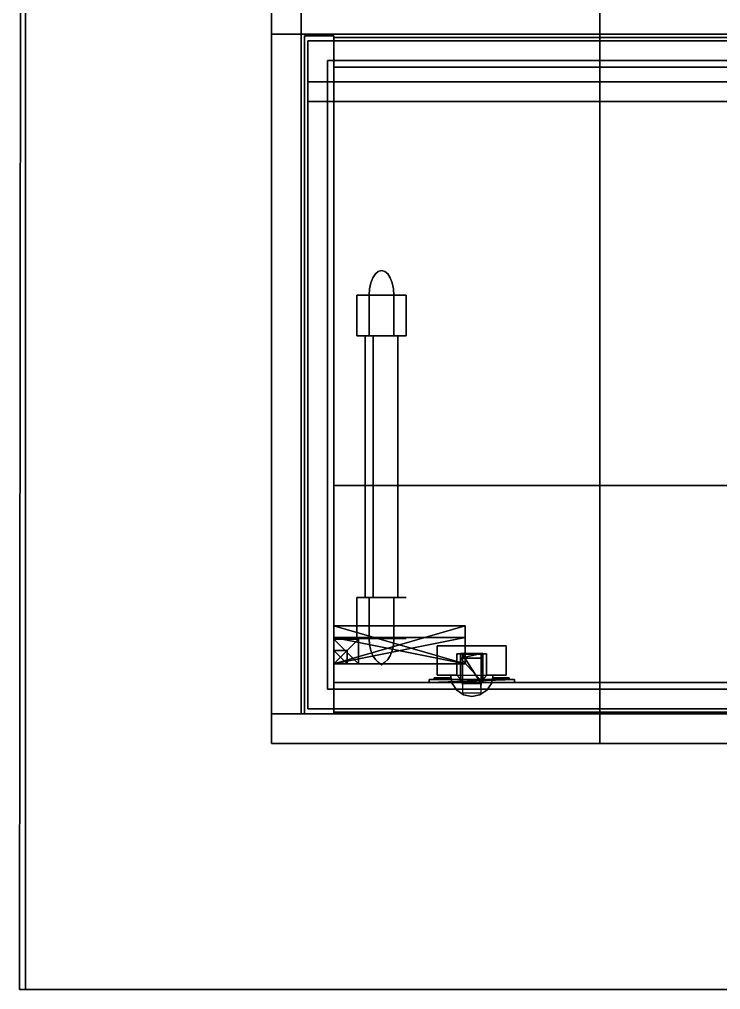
# Model space of a CAD drawing. Extents: x 0 to 7800, y -5130 to 1.
# Drawn here: x 0 to 427, y -4773 to -4182 of the extents above; entities that cross this region are included whole.
import ezdxf

# ---------------------------------------------------------------- set-up
doc = ezdxf.new("R2010")
doc.units = 0
for name, color, linetype in [('LAYER0', 7, 'CONTINUOUS'), ('LAYER780', 7, 'CONTINUOUS'), ('LAYER781', 253, 'CONTINUOUS'), ('LAYER782', 253, 'CONTINUOUS'), ('LAYER813', 253, 'CONTINUOUS'), ('LAYER819', 7, 'CONTINUOUS'), ('LAYER828', 2, 'CONTINUOUS'), ('LAYER829', 7, 'CONTINUOUS'), ('LAYER830', 253, 'CONTINUOUS'), ('LAYER831', 253, 'CONTINUOUS'), ('LAYER832', 253, 'CONTINUOUS'), ('LAYER833', 253, 'CONTINUOUS'), ('LAYER834', 253, 'CONTINUOUS'), ('LAYER835', 253, 'CONTINUOUS'), ('LAYER836', 7, 'CONTINUOUS'), ('LAYER837', 7, 'CONTINUOUS'), ('LAYER838', 7, 'CONTINUOUS'), ('LAYER839', 7, 'CONTINUOUS'), ('LAYER840', 28, 'CONTINUOUS'), ('LAYER841', 253, 'CONTINUOUS'), ('LAYER844', 254, 'CONTINUOUS'), ('LAYER846', 253, 'CONTINUOUS'), ('LAYER876', 253, 'CONTINUOUS'), ('LAYER877', 253, 'CONTINUOUS'), ('LAYER908', 2, 'CONTINUOUS')]:
    doc.layers.add(name, color=color, linetype=linetype)

msp = doc.modelspace()

# ---------------------------------------------------------------- linework, layer by layer
at = {"layer": 'LAYER0'}
for points, invisible_edges in [([(3.6928, -1555.002, -5), (1412.693, -4773.002, -5), (0.0028, -4773.002, -5), (3.6928, -1555.002, -5)], 1), ([(3.6928, -1555.002), (0.0028, -4773.002, -5), (0.0028, -4773.002), (3.6928, -1555.002)], 1), ([(0.0028, -4773.002, -5), (3.6928, -1555.002), (3.6928, -1555.002, -5), (0.0028, -4773.002, -5)], 1), ([(1412.693, -4773.002), (3.6928, -1555.002), (0.0028, -4773.002), (1412.693, -4773.002)], 1), ([(1412.693, -4773.002, -5), (3.6928, -1555.002, -5), (1025.693, -1555.002, -5), (1412.693, -4773.002, -5)], 5), ([(3.6928, -1555.002), (1412.693, -4773.002), (1025.693, -1555.002), (3.6928, -1555.002)], 3), ([(1412.693, -4773.002), (0.0028, -4773.002, -5), (1412.693, -4773.002, -5), (1412.693, -4773.002)], 1), ([(0.0028, -4773.002, -5), (1412.693, -4773.002), (0.0028, -4773.002), (0.0028, -4773.002, -5)], 1)]:
    msp.add_3dface(points, dxfattribs=dict(at, invisible_edges=invisible_edges))
at = {"layer": 'LAYER780'}
for points, invisible_edges in [([(153.6928, -2660.002), (3.6928, -4773.002), (3.6928, -2660.002), (153.6928, -2660.002)], 1), ([(3.6928, -4773.002), (153.6928, -2660.002), (153.6928, -4623.002), (3.6928, -4773.002)], 5), ([(3.6928, -2660.002, 2657), (3.6928, -4773.002), (3.6928, -4773.002, 2657), (3.6928, -2660.002, 2657)], 1), ([(3.6928, -4773.002), (3.6928, -2660.002, 2657), (3.6928, -2660.002), (3.6928, -4773.002)], 1), ([(3.6928, -4773.002, 2657), (153.6928, -4623.002, 2657), (3.6928, -2660.002, 2657), (3.6928, -4773.002, 2657)], 3), ([(153.6928, -2660.002, 2657), (3.6928, -2660.002, 2657), (153.6928, -4623.002, 2657), (153.6928, -2660.002, 2657)], 2), ([(153.6928, -2660.002), (153.6928, -4623.002, 2657), (153.6928, -4623.002), (153.6928, -2660.002)], 1), ([(153.6928, -4623.002, 2657), (153.6928, -2660.002), (153.6928, -2660.002, 2657), (153.6928, -4623.002, 2657)], 1), ([(3.6928, -4773.002), (153.6928, -4623.002), (1412.693, -4773.002), (3.6928, -4773.002)], 3), ([(153.6928, -4623.002, 2657), (3.6928, -4773.002, 2657), (1412.693, -4773.002, 2657), (153.6928, -4623.002, 2657)], 5), ([(1412.693, -4773.002), (153.6928, -4623.002), (1562.693, -4623.002), (1412.693, -4773.002)], 5), ([(1562.693, -4623.002, 2657), (1472.693, -4623.002, 355), (153.6928, -4623.002, 2657), (1562.693, -4623.002, 2657)], 3), ([(1412.693, -4623.002, 355), (153.6928, -4623.002, 2657), (1472.693, -4623.002, 355), (1412.693, -4623.002, 355)], 3), ([(1412.693, -4623.002, 275), (153.6928, -4623.002, 2657), (1412.693, -4623.002, 355), (1412.693, -4623.002, 275)], 3), ([(1412.693, -4623.002, 275), (153.6928, -4623.002), (153.6928, -4623.002, 2657), (1412.693, -4623.002, 275)], 5), ([(153.6928, -4623.002), (1412.693, -4623.002, 275), (1562.693, -4623.002), (153.6928, -4623.002)], 3), ([(153.6928, -4623.002, 2657), (1412.693, -4773.002, 2657), (1562.693, -4623.002, 2657), (153.6928, -4623.002, 2657)], 3), ([(1412.693, -4773.002, 2657), (3.6928, -4773.002), (1412.693, -4773.002), (1412.693, -4773.002, 2657)], 1), ([(3.6928, -4773.002), (1412.693, -4773.002, 2657), (3.6928, -4773.002, 2657), (3.6928, -4773.002)], 1)]:
    msp.add_3dface(points, dxfattribs=dict(at, invisible_edges=invisible_edges))
at = {"layer": 'LAYER781', "invisible_edges": 1}
for points in [[(153.6949, -4605), (1553.695, -4623), (153.6949, -4623), (153.6949, -4605)], [(1553.695, -4623), (153.6949, -4605), (1553.695, -4605), (1553.695, -4623)], [(153.6949, -4623, 450), (153.6949, -4605), (153.6949, -4623), (153.6949, -4623, 450)], [(153.6949, -4605), (153.6949, -4623, 450), (153.6949, -4605, 450), (153.6949, -4605)], [(1553.695, -4605, 450), (153.6949, -4623, 450), (1553.695, -4623, 450), (1553.695, -4605, 450)], [(153.6949, -4623, 450), (1553.695, -4605, 450), (153.6949, -4605, 450), (153.6949, -4623, 450)], [(153.6949, -4605), (1553.695, -4605, 450), (1553.695, -4605), (153.6949, -4605)], [(1553.695, -4605, 450), (153.6949, -4605), (153.6949, -4605, 450), (1553.695, -4605, 450)], [(153.6949, -4623, 450), (1553.695, -4623), (1553.695, -4623, 450), (153.6949, -4623, 450)], [(1553.695, -4623), (153.6949, -4623, 450), (153.6949, -4623), (1553.695, -4623)]]:
    msp.add_3dface(points, dxfattribs=at)
at = {"layer": 'LAYER782', "invisible_edges": 1}
for points in [[(153.6947, -4605, 450), (153.6947, -4191), (153.6947, -4605), (153.6947, -4605, 450)], [(153.6947, -4191), (153.6947, -4605, 450), (153.6947, -4191, 450), (153.6947, -4191)], [(171.6947, -4605), (153.6947, -4191), (171.6947, -4191), (171.6947, -4605)], [(153.6947, -4191), (171.6947, -4605), (153.6947, -4605), (153.6947, -4191)], [(171.6947, -4191, 450), (153.6947, -4191), (153.6947, -4191, 450), (171.6947, -4191, 450)], [(153.6947, -4191), (171.6947, -4191, 450), (171.6947, -4191), (153.6947, -4191)], [(153.6947, -4605, 450), (171.6947, -4191, 450), (153.6947, -4191, 450), (153.6947, -4605, 450)], [(171.6947, -4191, 450), (153.6947, -4605, 450), (171.6947, -4605, 450), (171.6947, -4191, 450)], [(171.6947, -4191, 450), (171.6947, -4605), (171.6947, -4191), (171.6947, -4191, 450)], [(171.6947, -4605), (171.6947, -4191, 450), (171.6947, -4605, 450), (171.6947, -4605)], [(171.6947, -4605), (153.6947, -4605, 450), (153.6947, -4605), (171.6947, -4605)], [(153.6947, -4605, 450), (171.6947, -4605), (171.6947, -4605, 450), (153.6947, -4605, 450)]]:
    msp.add_3dface(points, dxfattribs=at)
at = {"layer": 'LAYER813', "invisible_edges": 1}
for points in [[(153.6949, -4173), (1553.695, -4191), (153.6949, -4191), (153.6949, -4173)], [(1553.695, -4191), (153.6949, -4173), (1553.695, -4173), (1553.695, -4191)], [(153.6949, -4191, 450), (153.6949, -4173), (153.6949, -4191), (153.6949, -4191, 450)], [(153.6949, -4173), (153.6949, -4191, 450), (153.6949, -4173, 450), (153.6949, -4173)], [(1553.695, -4173, 450), (153.6949, -4191, 450), (1553.695, -4191, 450), (1553.695, -4173, 450)], [(153.6949, -4191, 450), (1553.695, -4173, 450), (153.6949, -4173, 450), (153.6949, -4191, 450)], [(153.6949, -4191, 450), (1553.695, -4191), (1553.695, -4191, 450), (153.6949, -4191, 450)], [(1553.695, -4191), (153.6949, -4191, 450), (153.6949, -4191), (1553.695, -4191)]]:
    msp.add_3dface(points, dxfattribs=at)
at = {"layer": 'LAYER819', "invisible_edges": 1}
for points in [[(191.6948, -4192), (173.6948, -4192, 432), (191.6948, -4192, 432), (191.6948, -4192)], [(173.6948, -4192, 432), (191.6948, -4192), (173.6948, -4192), (173.6948, -4192, 432)], [(173.6948, -4192, 432), (191.6948, -4605, 432), (191.6948, -4192, 432), (173.6948, -4192, 432)], [(191.6948, -4605, 432), (173.6948, -4192, 432), (173.6948, -4605, 432), (191.6948, -4605, 432)], [(173.6948, -4605), (191.6948, -4192), (191.6948, -4605), (173.6948, -4605)], [(191.6948, -4192), (173.6948, -4605), (173.6948, -4192), (191.6948, -4192)], [(173.6948, -4192, 432), (173.6948, -4605), (173.6948, -4605, 432), (173.6948, -4192, 432)], [(173.6948, -4605), (173.6948, -4192, 432), (173.6948, -4192), (173.6948, -4605)], [(191.6948, -4192), (191.6948, -4605, 432), (191.6948, -4605), (191.6948, -4192)], [(191.6948, -4605, 432), (191.6948, -4192), (191.6948, -4192, 432), (191.6948, -4605, 432)], [(173.6948, -4605), (191.6948, -4605, 432), (173.6948, -4605, 432), (173.6948, -4605)], [(191.6948, -4605, 432), (173.6948, -4605), (191.6948, -4605), (191.6948, -4605, 432)]]:
    msp.add_3dface(points, dxfattribs=at)
at = {"layer": 'LAYER828'}
for points in [[(191.6948, -4551.5, 30), (191.6948, -4574.5, 25), (191.6948, -4574.5, 30), (191.6948, -4551.5, 30)], [(191.6948, -4551.5, 25), (191.6948, -4574.5, 25), (191.6948, -4551.5, 30), (191.6948, -4551.5, 25)], [(271.6948, -4551.5, 30), (191.6948, -4574.5, 30), (271.6948, -4574.5, 30), (271.6948, -4551.5, 30)], [(191.6948, -4551.5, 30), (191.6948, -4574.5, 30), (271.6948, -4551.5, 30), (191.6948, -4551.5, 30)], [(271.6948, -4551.5, 25), (191.6948, -4551.5, 30), (271.6948, -4551.5, 30), (271.6948, -4551.5, 25)], [(191.6948, -4551.5, 25), (191.6948, -4551.5, 30), (271.6948, -4551.5, 25), (191.6948, -4551.5, 25)], [(271.6948, -4574.5, 25), (191.6948, -4551.5, 25), (271.6948, -4551.5, 25), (271.6948, -4574.5, 25)], [(191.6948, -4574.5, 25), (191.6948, -4551.5, 25), (271.6948, -4574.5, 25), (191.6948, -4574.5, 25)], [(271.6948, -4574.5, 30), (271.6948, -4551.5, 25), (271.6948, -4551.5, 30), (271.6948, -4574.5, 30)], [(271.6948, -4574.5, 25), (271.6948, -4551.5, 25), (271.6948, -4574.5, 30), (271.6948, -4574.5, 25)], [(191.6948, -4574.5, 30), (271.6948, -4574.5, 25), (271.6948, -4574.5, 30), (191.6948, -4574.5, 30)], [(191.6948, -4574.5, 25), (271.6948, -4574.5, 25), (191.6948, -4574.5, 30), (191.6948, -4574.5, 25)]]:
    msp.add_3dface(points, dxfattribs=at)
at = {"layer": 'LAYER829', "invisible_edges": 1}
for points in [[(191.6948, -4574.5, 30), (271.6948, -4551.5, 30), (191.6948, -4551.5, 30), (191.6948, -4574.5, 30)], [(271.6948, -4551.5, 30), (191.6948, -4574.5, 30), (271.6948, -4574.5, 30), (271.6948, -4551.5, 30)], [(191.6948, -4551.5, 25), (271.6948, -4551.5, 30), (271.6948, -4551.5, 25), (191.6948, -4551.5, 25)], [(271.6948, -4551.5, 30), (191.6948, -4551.5, 25), (191.6948, -4551.5, 30), (271.6948, -4551.5, 30)], [(191.6948, -4551.5, 25), (191.6948, -4574.5, 30), (191.6948, -4551.5, 30), (191.6948, -4551.5, 25)], [(191.6948, -4574.5, 30), (191.6948, -4551.5, 25), (191.6948, -4574.5, 25), (191.6948, -4574.5, 30)], [(271.6948, -4574.5, 25), (191.6948, -4551.5, 25), (271.6948, -4551.5, 25), (271.6948, -4574.5, 25)], [(191.6948, -4551.5, 25), (271.6948, -4574.5, 25), (191.6948, -4574.5, 25), (191.6948, -4551.5, 25)], [(271.6948, -4574.5, 25), (271.6948, -4551.5, 30), (271.6948, -4574.5, 30), (271.6948, -4574.5, 25)], [(271.6948, -4551.5, 30), (271.6948, -4574.5, 25), (271.6948, -4551.5, 25), (271.6948, -4551.5, 30)], [(191.6948, -4574.5, 30), (271.6948, -4574.5, 25), (271.6948, -4574.5, 30), (191.6948, -4574.5, 30)], [(271.6948, -4574.5, 25), (191.6948, -4574.5, 30), (191.6948, -4574.5, 25), (271.6948, -4574.5, 25)]]:
    msp.add_3dface(points, dxfattribs=at)
at = {"layer": 'LAYER830'}
for points in [[(191.6948, -4559.5, 30), (191.6948, -4574.5, 15), (191.6948, -4574.5, 30), (191.6948, -4559.5, 30)], [(191.6948, -4559.5, 15), (191.6948, -4574.5, 15), (191.6948, -4559.5, 30), (191.6948, -4559.5, 15)], [(206.6948, -4559.5, 30), (191.6948, -4574.5, 30), (206.6948, -4574.5, 30), (206.6948, -4559.5, 30)], [(191.6948, -4559.5, 30), (191.6948, -4574.5, 30), (206.6948, -4559.5, 30), (191.6948, -4559.5, 30)], [(206.6948, -4559.5, 15), (191.6948, -4559.5, 30), (206.6948, -4559.5, 30), (206.6948, -4559.5, 15)], [(191.6948, -4559.5, 15), (191.6948, -4559.5, 30), (206.6948, -4559.5, 15), (191.6948, -4559.5, 15)], [(206.6948, -4574.5, 15), (191.6948, -4559.5, 15), (206.6948, -4559.5, 15), (206.6948, -4574.5, 15)], [(191.6948, -4574.5, 15), (191.6948, -4559.5, 15), (206.6948, -4574.5, 15), (191.6948, -4574.5, 15)], [(206.6948, -4574.5, 30), (206.6948, -4559.5, 15), (206.6948, -4559.5, 30), (206.6948, -4574.5, 30)], [(206.6948, -4574.5, 15), (206.6948, -4559.5, 15), (206.6948, -4574.5, 30), (206.6948, -4574.5, 15)], [(191.6948, -4574.5, 30), (206.6948, -4574.5, 15), (206.6948, -4574.5, 30), (191.6948, -4574.5, 30)], [(191.6948, -4574.5, 15), (206.6948, -4574.5, 15), (191.6948, -4574.5, 30), (191.6948, -4574.5, 15)]]:
    msp.add_3dface(points, dxfattribs=at)
at = {"layer": 'LAYER831'}
for points in [[(191.6948, -4559.5, 30), (191.6948, -4574.5, 15), (191.6948, -4574.5, 30), (191.6948, -4559.5, 30)], [(191.6948, -4559.5, 15), (191.6948, -4574.5, 15), (191.6948, -4559.5, 30), (191.6948, -4559.5, 15)], [(206.6948, -4559.5, 30), (191.6948, -4574.5, 30), (206.6948, -4574.5, 30), (206.6948, -4559.5, 30)], [(191.6948, -4559.5, 30), (191.6948, -4574.5, 30), (206.6948, -4559.5, 30), (191.6948, -4559.5, 30)], [(206.6948, -4559.5, 15), (191.6948, -4559.5, 30), (206.6948, -4559.5, 30), (206.6948, -4559.5, 15)], [(191.6948, -4559.5, 15), (191.6948, -4559.5, 30), (206.6948, -4559.5, 15), (191.6948, -4559.5, 15)], [(206.6948, -4574.5, 15), (191.6948, -4559.5, 15), (206.6948, -4559.5, 15), (206.6948, -4574.5, 15)], [(191.6948, -4574.5, 15), (191.6948, -4559.5, 15), (206.6948, -4574.5, 15), (191.6948, -4574.5, 15)], [(206.6948, -4574.5, 30), (206.6948, -4559.5, 15), (206.6948, -4559.5, 30), (206.6948, -4574.5, 30)], [(206.6948, -4574.5, 15), (206.6948, -4559.5, 15), (206.6948, -4574.5, 30), (206.6948, -4574.5, 15)], [(191.6948, -4574.5, 30), (206.6948, -4574.5, 15), (206.6948, -4574.5, 30), (191.6948, -4574.5, 30)], [(191.6948, -4574.5, 15), (206.6948, -4574.5, 15), (191.6948, -4574.5, 30), (191.6948, -4574.5, 15)]]:
    msp.add_3dface(points, dxfattribs=at)
at = {"layer": 'LAYER832'}
for points in [[(191.6948, -4559.5, 30), (191.6948, -4574.5, 15), (191.6948, -4574.5, 30), (191.6948, -4559.5, 30)], [(191.6948, -4559.5, 15), (191.6948, -4574.5, 15), (191.6948, -4559.5, 30), (191.6948, -4559.5, 15)], [(206.6948, -4559.5, 30), (191.6948, -4574.5, 30), (206.6948, -4574.5, 30), (206.6948, -4559.5, 30)], [(191.6948, -4559.5, 30), (191.6948, -4574.5, 30), (206.6948, -4559.5, 30), (191.6948, -4559.5, 30)], [(206.6948, -4559.5, 15), (191.6948, -4559.5, 30), (206.6948, -4559.5, 30), (206.6948, -4559.5, 15)], [(191.6948, -4559.5, 15), (191.6948, -4559.5, 30), (206.6948, -4559.5, 15), (191.6948, -4559.5, 15)], [(206.6948, -4574.5, 15), (191.6948, -4559.5, 15), (206.6948, -4559.5, 15), (206.6948, -4574.5, 15)], [(191.6948, -4574.5, 15), (191.6948, -4559.5, 15), (206.6948, -4574.5, 15), (191.6948, -4574.5, 15)], [(206.6948, -4574.5, 30), (206.6948, -4559.5, 15), (206.6948, -4559.5, 30), (206.6948, -4574.5, 30)], [(206.6948, -4574.5, 15), (206.6948, -4559.5, 15), (206.6948, -4574.5, 30), (206.6948, -4574.5, 15)], [(191.6948, -4574.5, 30), (206.6948, -4574.5, 15), (206.6948, -4574.5, 30), (191.6948, -4574.5, 30)], [(191.6948, -4574.5, 15), (206.6948, -4574.5, 15), (191.6948, -4574.5, 30), (191.6948, -4574.5, 15)]]:
    msp.add_3dface(points, dxfattribs=at)
at = {"layer": 'LAYER833'}
for points in [[(191.6948, -4559.5, 30), (191.6948, -4574.5, 15), (191.6948, -4574.5, 30), (191.6948, -4559.5, 30)], [(191.6948, -4559.5, 15), (191.6948, -4574.5, 15), (191.6948, -4559.5, 30), (191.6948, -4559.5, 15)], [(206.6948, -4559.5, 30), (191.6948, -4574.5, 30), (206.6948, -4574.5, 30), (206.6948, -4559.5, 30)], [(191.6948, -4559.5, 30), (191.6948, -4574.5, 30), (206.6948, -4559.5, 30), (191.6948, -4559.5, 30)], [(206.6948, -4559.5, 15), (191.6948, -4559.5, 30), (206.6948, -4559.5, 30), (206.6948, -4559.5, 15)], [(191.6948, -4559.5, 15), (191.6948, -4559.5, 30), (206.6948, -4559.5, 15), (191.6948, -4559.5, 15)], [(206.6948, -4574.5, 15), (191.6948, -4559.5, 15), (206.6948, -4559.5, 15), (206.6948, -4574.5, 15)], [(191.6948, -4574.5, 15), (191.6948, -4559.5, 15), (206.6948, -4574.5, 15), (191.6948, -4574.5, 15)], [(206.6948, -4574.5, 30), (206.6948, -4559.5, 15), (206.6948, -4559.5, 30), (206.6948, -4574.5, 30)], [(206.6948, -4574.5, 15), (206.6948, -4559.5, 15), (206.6948, -4574.5, 30), (206.6948, -4574.5, 15)], [(191.6948, -4574.5, 30), (206.6948, -4574.5, 15), (206.6948, -4574.5, 30), (191.6948, -4574.5, 30)], [(191.6948, -4574.5, 15), (206.6948, -4574.5, 15), (191.6948, -4574.5, 30), (191.6948, -4574.5, 15)]]:
    msp.add_3dface(points, dxfattribs=at)
at = {"layer": 'LAYER834'}
for points in [[(191.6948, -4566.5, 30), (191.6948, -4574.5, -10), (191.6948, -4574.5, 30), (191.6948, -4566.5, 30)], [(191.6948, -4566.5, -10), (191.6948, -4574.5, -10), (191.6948, -4566.5, 30), (191.6948, -4566.5, -10)], [(199.6948, -4566.5, 30), (191.6948, -4574.5, 30), (199.6948, -4574.5, 30), (199.6948, -4566.5, 30)], [(191.6948, -4566.5, 30), (191.6948, -4574.5, 30), (199.6948, -4566.5, 30), (191.6948, -4566.5, 30)], [(199.6948, -4566.5, -10), (191.6948, -4566.5, 30), (199.6948, -4566.5, 30), (199.6948, -4566.5, -10)], [(191.6948, -4566.5, -10), (191.6948, -4566.5, 30), (199.6948, -4566.5, -10), (191.6948, -4566.5, -10)], [(199.6948, -4574.5, -10), (191.6948, -4566.5, -10), (199.6948, -4566.5, -10), (199.6948, -4574.5, -10)], [(191.6948, -4574.5, -10), (191.6948, -4566.5, -10), (199.6948, -4574.5, -10), (191.6948, -4574.5, -10)], [(199.6948, -4574.5, 30), (199.6948, -4566.5, -10), (199.6948, -4566.5, 30), (199.6948, -4574.5, 30)], [(199.6948, -4574.5, -10), (199.6948, -4566.5, -10), (199.6948, -4574.5, 30), (199.6948, -4574.5, -10)], [(191.6948, -4574.5, 30), (199.6948, -4574.5, -10), (199.6948, -4574.5, 30), (191.6948, -4574.5, 30)], [(191.6948, -4574.5, -10), (199.6948, -4574.5, -10), (191.6948, -4574.5, 30), (191.6948, -4574.5, -10)]]:
    msp.add_3dface(points, dxfattribs=at)
at = {"layer": 'LAYER835'}
for points in [[(191.6948, -4558.5, 30), (191.6948, -4574.5, 25), (191.6948, -4574.5, 30), (191.6948, -4558.5, 30)], [(191.6948, -4558.5, 25), (191.6948, -4574.5, 25), (191.6948, -4558.5, 30), (191.6948, -4558.5, 25)], [(271.6948, -4558.5, 30), (191.6948, -4574.5, 30), (271.6948, -4574.5, 30), (271.6948, -4558.5, 30)], [(191.6948, -4558.5, 30), (191.6948, -4574.5, 30), (271.6948, -4558.5, 30), (191.6948, -4558.5, 30)], [(271.6948, -4558.5, 25), (191.6948, -4558.5, 30), (271.6948, -4558.5, 30), (271.6948, -4558.5, 25)], [(191.6948, -4558.5, 25), (191.6948, -4558.5, 30), (271.6948, -4558.5, 25), (191.6948, -4558.5, 25)], [(271.6948, -4574.5, 25), (191.6948, -4558.5, 25), (271.6948, -4558.5, 25), (271.6948, -4574.5, 25)], [(191.6948, -4574.5, 25), (191.6948, -4558.5, 25), (271.6948, -4574.5, 25), (191.6948, -4574.5, 25)], [(271.6948, -4574.5, 30), (271.6948, -4558.5, 25), (271.6948, -4558.5, 30), (271.6948, -4574.5, 30)], [(271.6948, -4574.5, 25), (271.6948, -4558.5, 25), (271.6948, -4574.5, 30), (271.6948, -4574.5, 25)], [(191.6948, -4574.5, 30), (271.6948, -4574.5, 25), (271.6948, -4574.5, 30), (191.6948, -4574.5, 30)], [(191.6948, -4574.5, 25), (271.6948, -4574.5, 25), (191.6948, -4574.5, 30), (191.6948, -4574.5, 25)]]:
    msp.add_3dface(points, dxfattribs=at)
at = {"layer": 'LAYER836', "invisible_edges": 1}
for points in [[(191.6948, -4193), (836.6948, -4193, 432), (836.6948, -4193), (191.6948, -4193)], [(836.6948, -4193, 432), (191.6948, -4193), (191.6948, -4193, 432), (836.6948, -4193, 432)], [(191.6948, -4211, 432), (836.6948, -4193, 432), (191.6948, -4193, 432), (191.6948, -4211, 432)], [(836.6948, -4193, 432), (191.6948, -4211, 432), (836.6948, -4211, 432), (836.6948, -4193, 432)], [(191.6948, -4193), (191.6948, -4211, 432), (191.6948, -4193, 432), (191.6948, -4193)], [(191.6948, -4211, 432), (191.6948, -4193), (191.6948, -4211), (191.6948, -4211, 432)], [(836.6948, -4211), (191.6948, -4193), (836.6948, -4193), (836.6948, -4211)], [(191.6948, -4193), (836.6948, -4211), (191.6948, -4211), (191.6948, -4193)], [(191.6948, -4211, 432), (836.6948, -4211), (836.6948, -4211, 432), (191.6948, -4211, 432)], [(836.6948, -4211), (191.6948, -4211, 432), (191.6948, -4211), (836.6948, -4211)]]:
    msp.add_3dface(points, dxfattribs=at)
at = {"layer": 'LAYER837', "invisible_edges": 1}
for points in [[(836.6948, -4586, 432), (191.6948, -4604, 432), (836.6948, -4604, 432), (836.6948, -4586, 432)], [(191.6948, -4604, 432), (836.6948, -4586, 432), (191.6948, -4586, 432), (191.6948, -4604, 432)], [(191.6948, -4586), (191.6948, -4604, 432), (191.6948, -4586, 432), (191.6948, -4586)], [(191.6948, -4604, 432), (191.6948, -4586), (191.6948, -4604), (191.6948, -4604, 432)], [(191.6948, -4586), (836.6948, -4604), (191.6948, -4604), (191.6948, -4586)], [(836.6948, -4604), (191.6948, -4586), (836.6948, -4586), (836.6948, -4604)], [(836.6948, -4586, 432), (191.6948, -4586), (191.6948, -4586, 432), (836.6948, -4586, 432)], [(191.6948, -4586), (836.6948, -4586, 432), (836.6948, -4586), (191.6948, -4586)], [(836.6948, -4604), (191.6948, -4604, 432), (191.6948, -4604), (836.6948, -4604)], [(191.6948, -4604, 432), (836.6948, -4604), (836.6948, -4604, 432), (191.6948, -4604, 432)]]:
    msp.add_3dface(points, dxfattribs=at)
at = {"layer": 'LAYER838', "invisible_edges": 1}
for points in [[(840.6948, -4590, 24.3), (187.6948, -4207, 24.3), (187.6948, -4590, 24.3), (840.6948, -4590, 24.3)], [(187.6948, -4207, 24.3), (840.6948, -4590, 24.3), (840.6948, -4207, 24.3), (187.6948, -4207, 24.3)], [(187.6948, -4590, 18.3), (187.6948, -4207, 24.3), (187.6948, -4207, 18.3), (187.6948, -4590, 18.3)], [(187.6948, -4207, 24.3), (187.6948, -4590, 18.3), (187.6948, -4590, 24.3), (187.6948, -4207, 24.3)], [(840.6948, -4207, 18.3), (187.6948, -4207, 24.3), (840.6948, -4207, 24.3), (840.6948, -4207, 18.3)], [(187.6948, -4207, 24.3), (840.6948, -4207, 18.3), (187.6948, -4207, 18.3), (187.6948, -4207, 24.3)], [(840.6948, -4207, 18.3), (187.6948, -4590, 18.3), (187.6948, -4207, 18.3), (840.6948, -4207, 18.3)], [(187.6948, -4590, 18.3), (840.6948, -4207, 18.3), (840.6948, -4590, 18.3), (187.6948, -4590, 18.3)], [(187.6948, -4590, 18.3), (840.6948, -4590, 24.3), (187.6948, -4590, 24.3), (187.6948, -4590, 18.3)], [(840.6948, -4590, 24.3), (187.6948, -4590, 18.3), (840.6948, -4590, 18.3), (840.6948, -4590, 24.3)]]:
    msp.add_3dface(points, dxfattribs=at)
at = {"layer": 'LAYER839', "invisible_edges": 1}
for points in [[(191.6948, -4586), (836.6948, -4466), (836.6948, -4586), (191.6948, -4586)], [(836.6948, -4466), (191.6948, -4586), (191.6948, -4466), (836.6948, -4466)], [(191.6948, -4466, 18), (836.6948, -4466), (191.6948, -4466), (191.6948, -4466, 18)], [(836.6948, -4466), (191.6948, -4466, 18), (836.6948, -4466, 18), (836.6948, -4466)], [(191.6948, -4586), (191.6948, -4466, 18), (191.6948, -4466), (191.6948, -4586)], [(191.6948, -4466, 18), (191.6948, -4586), (191.6948, -4586, 18), (191.6948, -4466, 18)], [(191.6948, -4466, 18), (836.6948, -4586, 18), (836.6948, -4466, 18), (191.6948, -4466, 18)], [(836.6948, -4586, 18), (191.6948, -4466, 18), (191.6948, -4586, 18), (836.6948, -4586, 18)], [(836.6948, -4586, 18), (191.6948, -4586), (836.6948, -4586), (836.6948, -4586, 18)], [(191.6948, -4586), (836.6948, -4586, 18), (191.6948, -4586, 18), (191.6948, -4586)]]:
    msp.add_3dface(points, dxfattribs=at)
at = {"layer": 'LAYER840'}
for points in [[(254.6948, -4563.5, 431), (254.6948, -4581.5, 431), (254.6948, -4581.5, 431), (254.6948, -4563.5, 431)], [(254.6948, -4581.5, 431), (254.6948, -4581.5, 432), (254.6948, -4563.5, 432), (254.6948, -4563.5, 431)], [(254.6948, -4563.5, 432), (296.6948, -4563.5, 432), (296.6948, -4563.5, 431), (254.6948, -4563.5, 431)], [(254.6948, -4563.5, 432), (254.6948, -4581.5, 432), (296.6948, -4581.5, 432), (296.6948, -4563.5, 432)], [(296.6948, -4563.5, 431), (296.6948, -4563.5, 432), (296.6948, -4563.5, 431)], [(296.6948, -4563.5, 431), (296.6948, -4581.5, 431), (296.6948, -4581.5, 431), (296.6948, -4563.5, 431)], [(296.6948, -4581.5, 431), (296.6948, -4581.5, 432), (296.6948, -4563.5, 432), (296.6948, -4563.5, 431)], [(266.6948, -4568.5, 432), (284.6948, -4568.5, 432), (266.6948, -4568.5, 432)], [(266.6948, -4568.5, 431), (266.6948, -4568.5, 432), (284.6948, -4568.5, 432), (284.6948, -4568.5, 431)], [(266.6948, -4568.5, 431), (266.6948, -4568.5, 432), (266.6948, -4581.5, 432), (266.6948, -4581.5, 431)], [(284.6948, -4568.5, 431), (284.6948, -4568.5, 432), (284.6948, -4581.5, 432), (284.6948, -4581.5, 431)], [(266.6948, -4581.5, 432), (254.6948, -4581.5, 432), (266.6948, -4581.5, 432)], [(266.6948, -4581.5, 431), (266.6948, -4581.5, 432), (254.6948, -4581.5, 432), (254.6948, -4581.5, 431)], [(284.6948, -4581.5, 432), (296.6948, -4581.5, 432), (284.6948, -4581.5, 432)], [(284.6948, -4581.5, 431), (284.6948, -4581.5, 432), (296.6948, -4581.5, 432), (296.6948, -4581.5, 431)]]:
    msp.add_3dface(points, dxfattribs=at)
for points, invisible_edges in [([(296.6948, -4563.5, 431), (254.6948, -4563.5, 431), (266.6948, -4568.5, 431), (284.6948, -4568.5, 431)], 10), ([(254.6948, -4563.5, 431), (266.6948, -4568.5, 431), (266.6948, -4581.5, 431), (254.6948, -4581.5, 431)], 1), ([(296.6948, -4563.5, 431), (284.6948, -4568.5, 431), (284.6948, -4581.5, 431), (296.6948, -4581.5, 431)], 1), ([(284.6948, -4581.5, 431.5), (266.6948, -4581.5, 431.5), (266.6948, -4568.5, 431.5), (284.6948, -4568.5, 431.5)], 1), ([(262.6948, -4581.5, 431.75), (263.6844, -4586.475, 431.75), (270.1948, -4585.5, 431.75), (266.6948, -4581.5, 431.75)], 2), ([(263.6844, -4586.475, 431.75), (266.5024, -4590.692, 431.75), (270.1948, -4589, 431.75), (270.1948, -4585.5, 431.75)], 10), ([(281.0115, -4585.709, 431.5), (270.1948, -4585.5, 431.5), (266.6948, -4581.5, 431.5), (284.6948, -4581.5, 431.5)], 5), ([(281.1948, -4592.5, 431.5), (270.1948, -4592.5, 431.5), (270.1948, -4585.5, 431.5), (281.0115, -4585.709, 431.5)], 4), ([(287.7052, -4586.475, 431.75), (288.6948, -4581.5, 431.75), (284.6948, -4581.5, 431.75), (281.1948, -4585.5, 431.75)], 8), ([(284.8872, -4590.692, 431.75), (287.7052, -4586.475, 431.75), (281.1948, -4585.5, 431.75), (281.1948, -4589, 431.75)], 10), ([(266.5024, -4590.692, 431.75), (270.7199, -4593.51, 431.75), (270.1948, -4592.5, 431.75), (270.1948, -4589, 431.75)], 10), ([(280.6697, -4593.51, 431.75), (284.8872, -4590.692, 431.75), (281.1948, -4589, 431.75), (281.1948, -4592.5, 431.75)], 10), ([(270.7199, -4593.51, 431.75), (275.6948, -4594.5, 431.75), (275.6948, -4592.5, 431.75), (270.1948, -4592.5, 431.75)], 10), ([(275.6948, -4594.5, 431.75), (280.6697, -4593.51, 431.75), (281.1948, -4592.5, 431.75), (275.6948, -4592.5, 431.75)], 10)]:
    msp.add_3dface(points, dxfattribs=dict(at, invisible_edges=invisible_edges))
at = {"layer": 'LAYER841'}
for points in [[(268.9122, -4575.058, 438.8654), (268.9122, -4568.094, 438.8654), (268.9122, -4578.042, 419.5), (268.9122, -4575.058, 438.8654)], [(268.9122, -4578.042, 419.5), (268.9122, -4568.094, 438.8654), (268.9122, -4571.079, 419.5), (268.9122, -4578.042, 419.5)], [(268.9122, -4568.094, 438.8654), (282.4774, -4568.094, 438.8654), (268.9122, -4571.079, 419.5), (268.9122, -4568.094, 438.8654)], [(268.9122, -4571.079, 419.5), (282.4774, -4568.094, 438.8654), (282.4774, -4571.079, 419.5), (268.9122, -4571.079, 419.5)], [(282.4774, -4575.058, 438.8654), (282.4774, -4571.079, 419.5), (282.4774, -4568.094, 438.8654), (282.4774, -4575.058, 438.8654)], [(268.9122, -4586, 419.5), (268.9122, -4571.079, 419.5), (268.9122, -4586, 367.5), (268.9122, -4586, 419.5)], [(268.9122, -4586, 367.5), (268.9122, -4571.079, 419.5), (268.9122, -4571.079, 367.5), (268.9122, -4586, 367.5)], [(268.9122, -4586, 367.5), (268.9122, -4571.079, 367.5), (282.4774, -4586, 367.5), (268.9122, -4586, 367.5)], [(282.4774, -4586, 367.5), (268.9122, -4571.079, 367.5), (282.4774, -4571.079, 367.5), (282.4774, -4586, 367.5)], [(268.9122, -4571.079, 419.5), (282.4774, -4571.079, 419.5), (268.9122, -4571.079, 367.5), (268.9122, -4571.079, 419.5)], [(268.9122, -4571.079, 367.5), (282.4774, -4571.079, 419.5), (282.4774, -4571.079, 367.5), (268.9122, -4571.079, 367.5)], [(270.0425, -4570.308, 436.0754), (270.0425, -4586.591, 444.5), (270.0425, -4568.818, 438.4556), (270.0425, -4570.308, 436.0754)], [(270.0425, -4586.591, 444.5), (281.3468, -4586.591, 444.5), (270.0425, -4568.818, 438.4556), (270.0425, -4586.591, 444.5)], [(270.0425, -4568.818, 438.4556), (281.3468, -4586.591, 444.5), (281.3468, -4568.818, 438.4556), (270.0425, -4568.818, 438.4556)], [(270.0425, -4587.082, 443.9226), (270.0425, -4586.591, 444.5), (270.0425, -4570.308, 436.0754), (270.0425, -4587.082, 443.9226)], [(281.3468, -4570.308, 436.0754), (281.3468, -4568.818, 438.4556), (281.3468, -4587.082, 443.9226), (281.3468, -4570.308, 436.0754)], [(281.3468, -4587.082, 443.9226), (281.3468, -4568.818, 438.4556), (281.3468, -4586.591, 444.5), (281.3468, -4587.082, 443.9226)], [(282.4774, -4586, 367.5), (282.4774, -4571.079, 367.5), (282.4774, -4586, 419.5), (282.4774, -4586, 367.5)], [(282.4774, -4586, 419.5), (282.4774, -4571.079, 367.5), (282.4774, -4571.079, 419.5), (282.4774, -4586, 419.5)], [(282.4774, -4578.042, 419.5), (282.4774, -4571.079, 419.5), (282.4774, -4575.058, 438.8654), (282.4774, -4578.042, 419.5)], [(301.6948, -4584.01, 387.5), (301.6948, -4586, 387.5), (249.6948, -4586, 387.5), (301.6948, -4584.01, 387.5)], [(301.6948, -4584.01, 387.5), (249.6948, -4586, 387.5), (249.6948, -4584.01, 387.5), (301.6948, -4584.01, 387.5)], [(249.6948, -4584.01, 387.5), (249.6948, -4586, 387.5), (249.6948, -4586, 402.5), (249.6948, -4584.01, 387.5)], [(249.6948, -4584.01, 387.5), (249.6948, -4586, 402.5), (249.6948, -4584.01, 402.5), (249.6948, -4584.01, 387.5)], [(249.6948, -4586, 402.5), (301.6948, -4586, 402.5), (301.6948, -4584.01, 402.5), (249.6948, -4586, 402.5)], [(249.6948, -4586, 402.5), (301.6948, -4584.01, 402.5), (249.6948, -4584.01, 402.5), (249.6948, -4586, 402.5)], [(249.6948, -4584.01, 402.5), (301.6948, -4584.01, 402.5), (301.6948, -4584.01, 387.5), (249.6948, -4584.01, 402.5)], [(249.6948, -4584.01, 402.5), (301.6948, -4584.01, 387.5), (249.6948, -4584.01, 387.5), (249.6948, -4584.01, 402.5)], [(257.6078, -4583.016, 399.2426), (252.8118, -4583.016, 395), (257.6078, -4584.01, 399.2426), (257.6078, -4583.016, 399.2426)], [(257.6078, -4584.01, 399.2426), (252.8118, -4583.016, 395), (252.8118, -4584.01, 395), (257.6078, -4584.01, 399.2426)], [(252.8118, -4583.016, 395), (257.6078, -4583.016, 390.7574), (252.8118, -4584.01, 395), (252.8118, -4583.016, 395)], [(252.8118, -4584.01, 395), (257.6078, -4583.016, 390.7574), (257.6078, -4584.01, 390.7574), (252.8118, -4584.01, 395)], [(257.6078, -4583.016, 399.2426), (257.6078, -4583.016, 390.7574), (252.8118, -4583.016, 395), (257.6078, -4583.016, 399.2426)], [(262.4039, -4584.01, 395), (257.6078, -4584.01, 390.7574), (252.8118, -4584.01, 395), (262.4039, -4584.01, 395)], [(262.4039, -4584.01, 395), (252.8118, -4584.01, 395), (257.6078, -4584.01, 399.2426), (262.4039, -4584.01, 395)], [(257.6078, -4583.016, 390.7574), (262.4039, -4583.016, 395), (257.6078, -4584.01, 390.7574), (257.6078, -4583.016, 390.7574)], [(257.6078, -4584.01, 390.7574), (262.4039, -4583.016, 395), (262.4039, -4584.01, 395), (257.6078, -4584.01, 390.7574)], [(262.4039, -4584.01, 395), (262.4039, -4583.016, 395), (257.6078, -4584.01, 399.2426), (262.4039, -4584.01, 395)], [(257.6078, -4584.01, 399.2426), (262.4039, -4583.016, 395), (257.6078, -4583.016, 399.2426), (257.6078, -4584.01, 399.2426)], [(262.4039, -4583.016, 395), (257.6078, -4583.016, 390.7574), (257.6078, -4583.016, 399.2426), (262.4039, -4583.016, 395)], [(293.7817, -4583.016, 399.2426), (288.9857, -4583.016, 395), (293.7817, -4584.01, 399.2426), (293.7817, -4583.016, 399.2426)], [(293.7817, -4584.01, 399.2426), (288.9857, -4583.016, 395), (288.9857, -4584.01, 395), (293.7817, -4584.01, 399.2426)], [(288.9857, -4583.016, 395), (293.7817, -4583.016, 390.7574), (288.9857, -4584.01, 395), (288.9857, -4583.016, 395)], [(288.9857, -4584.01, 395), (293.7817, -4583.016, 390.7574), (293.7817, -4584.01, 390.7574), (288.9857, -4584.01, 395)], [(293.7817, -4583.016, 399.2426), (293.7817, -4583.016, 390.7574), (288.9857, -4583.016, 395), (293.7817, -4583.016, 399.2426)], [(298.5778, -4584.01, 395), (293.7817, -4584.01, 390.7574), (288.9857, -4584.01, 395), (298.5778, -4584.01, 395)], [(298.5778, -4584.01, 395), (288.9857, -4584.01, 395), (293.7817, -4584.01, 399.2426), (298.5778, -4584.01, 395)], [(293.7817, -4583.016, 390.7574), (298.5778, -4583.016, 395), (293.7817, -4584.01, 390.7574), (293.7817, -4583.016, 390.7574)], [(293.7817, -4584.01, 390.7574), (298.5778, -4583.016, 395), (298.5778, -4584.01, 395), (293.7817, -4584.01, 390.7574)], [(298.5778, -4584.01, 395), (298.5778, -4583.016, 395), (293.7817, -4584.01, 399.2426), (298.5778, -4584.01, 395)], [(293.7817, -4584.01, 399.2426), (298.5778, -4583.016, 395), (293.7817, -4583.016, 399.2426), (293.7817, -4584.01, 399.2426)], [(298.5778, -4583.016, 395), (293.7817, -4583.016, 390.7574), (293.7817, -4583.016, 399.2426), (298.5778, -4583.016, 395)], [(301.6948, -4584.01, 402.5), (301.6948, -4586, 402.5), (301.6948, -4586, 387.5), (301.6948, -4584.01, 402.5)], [(301.6948, -4584.01, 402.5), (301.6948, -4586, 387.5), (301.6948, -4584.01, 387.5), (301.6948, -4584.01, 402.5)]]:
    msp.add_3dface(points, dxfattribs=at)
at = {"layer": 'LAYER844'}
for points, invisible_edges in [([(216.9448, -4336.997, 422.4952), (215.3915, -4339.371, 425.1856), (210.0882, -4339.371, 416), (213.1948, -4336.997, 416)], 14), ([(213.1948, -4336.997, 416), (210.0882, -4339.371, 416), (215.3915, -4339.371, 406.8144), (216.9448, -4336.997, 409.5048)], 15), ([(218.7537, -4335.505, 419.3622), (216.9448, -4336.997, 422.4952), (213.1948, -4336.997, 416), (216.8125, -4335.505, 416)], 14), ([(216.8125, -4335.505, 416), (213.1948, -4336.997, 416), (216.9448, -4336.997, 409.5048), (218.7537, -4335.505, 412.6378)], 15), ([(224.4448, -4336.997, 422.4952), (225.9981, -4339.371, 425.1856), (215.3915, -4339.371, 425.1856), (216.9448, -4336.997, 422.4952)], 11), ([(216.9448, -4336.997, 409.5048), (215.3915, -4339.371, 406.8144), (225.9981, -4339.371, 406.8144), (224.4448, -4336.997, 409.5048)], 11), ([(220.6948, -4334.996, 416), (218.7537, -4335.505, 419.3622), (216.8125, -4335.505, 416), (220.6948, -4334.996, 416)], 6), ([(220.6948, -4334.996, 416), (216.8125, -4335.505, 416), (218.7537, -4335.505, 412.6378), (220.6948, -4334.996, 416)], 7), ([(222.6359, -4335.505, 419.3622), (224.4448, -4336.997, 422.4952), (216.9448, -4336.997, 422.4952), (218.7537, -4335.505, 419.3622)], 11), ([(218.7537, -4335.505, 412.6378), (216.9448, -4336.997, 409.5048), (224.4448, -4336.997, 409.5048), (222.6359, -4335.505, 412.6378)], 11), ([(220.6948, -4334.996, 416), (222.6359, -4335.505, 419.3622), (218.7537, -4335.505, 419.3622), (220.6948, -4334.996, 416)], 3), ([(220.6948, -4334.996, 416), (218.7537, -4335.505, 412.6378), (222.6359, -4335.505, 412.6378), (220.6948, -4334.996, 416)], 3), ([(220.6948, -4334.996, 416), (224.5771, -4335.505, 416), (222.6359, -4335.505, 419.3622), (220.6948, -4334.996, 416)], 7), ([(220.6948, -4334.996, 416), (222.6359, -4335.505, 412.6378), (224.5771, -4335.505, 416), (220.6948, -4334.996, 416)], 6), ([(224.5771, -4335.505, 416), (228.1948, -4336.997, 416), (224.4448, -4336.997, 422.4952), (222.6359, -4335.505, 419.3622)], 15), ([(222.6359, -4335.505, 412.6378), (224.4448, -4336.997, 409.5048), (228.1948, -4336.997, 416), (224.5771, -4335.505, 416)], 14), ([(228.1948, -4336.997, 416), (231.3014, -4339.371, 416), (225.9981, -4339.371, 425.1856), (224.4448, -4336.997, 422.4952)], 15), ([(224.4448, -4336.997, 409.5048), (225.9981, -4339.371, 406.8144), (231.3014, -4339.371, 416), (228.1948, -4336.997, 416)], 14), ([(214.1996, -4342.465, 427.25), (213.4503, -4346.067, 428.5477), (206.2059, -4346.067, 416), (207.7044, -4342.465, 416)], 14), ([(207.7044, -4342.465, 416), (206.2059, -4346.067, 416), (213.4503, -4346.067, 403.4523), (214.1996, -4342.465, 404.75)], 15), ([(215.3915, -4339.371, 425.1856), (214.1996, -4342.465, 427.25), (207.7044, -4342.465, 416), (210.0882, -4339.371, 416)], 14), ([(210.0882, -4339.371, 416), (207.7044, -4342.465, 416), (214.1996, -4342.465, 404.75), (215.3915, -4339.371, 406.8144)], 15), ([(227.19, -4342.465, 427.25), (227.9392, -4346.067, 428.5477), (213.4503, -4346.067, 428.5477), (214.1996, -4342.465, 427.25)], 11), ([(214.1996, -4342.465, 404.75), (213.4503, -4346.067, 403.4523), (227.9392, -4346.067, 403.4523), (227.19, -4342.465, 404.75)], 11), ([(225.9981, -4339.371, 425.1856), (227.19, -4342.465, 427.25), (214.1996, -4342.465, 427.25), (215.3915, -4339.371, 425.1856)], 11), ([(215.3915, -4339.371, 406.8144), (214.1996, -4342.465, 404.75), (227.19, -4342.465, 404.75), (225.9981, -4339.371, 406.8144)], 11), ([(231.3014, -4339.371, 416), (233.6852, -4342.465, 416), (227.19, -4342.465, 427.25), (225.9981, -4339.371, 425.1856)], 15), ([(225.9981, -4339.371, 406.8144), (227.19, -4342.465, 404.75), (233.6852, -4342.465, 416), (231.3014, -4339.371, 416)], 14), ([(233.6852, -4342.465, 416), (235.1837, -4346.067, 416), (227.9392, -4346.067, 428.5477), (227.19, -4342.465, 427.25)], 15), ([(227.19, -4342.465, 404.75), (227.9392, -4346.067, 403.4523), (235.1837, -4346.067, 416), (233.6852, -4342.465, 416)], 14), ([(213.4503, -4346.067, 428.5477), (213.1948, -4349.934, 428.9904), (205.6948, -4349.934, 416), (206.2059, -4346.067, 416)], 12), ([(206.2059, -4346.067, 416), (205.6948, -4349.934, 416), (213.1948, -4349.934, 403.0096), (213.4503, -4346.067, 403.4523)], 13), ([(227.9392, -4346.067, 428.5477), (228.1948, -4349.934, 428.9904), (213.1948, -4349.934, 428.9904), (213.4503, -4346.067, 428.5477)], 9), ([(213.4503, -4346.067, 403.4523), (213.1948, -4349.934, 403.0096), (228.1948, -4349.934, 403.0096), (227.9392, -4346.067, 403.4523)], 9), ([(235.1837, -4346.067, 416), (235.6948, -4349.934, 416), (228.1948, -4349.934, 428.9904), (227.9392, -4346.067, 428.5477)], 13), ([(227.9392, -4346.067, 403.4523), (228.1948, -4349.934, 403.0096), (235.6948, -4349.934, 416), (235.1837, -4346.067, 416)], 12), ([(205.6948, -4374.83, 416), (235.6948, -4374.83, 416), (228.1948, -4374.83, 428.9904), (213.1948, -4374.83, 428.9904)], 1), ([(225.6948, -4374.83, 407.3398), (230.6948, -4374.83, 416), (210.6948, -4374.83, 416), (215.6948, -4374.83, 407.3398)], 2), ([(230.6948, -4374.83, 416), (210.6948, -4374.83, 416), (215.6948, -4374.83, 424.6602), (225.6948, -4374.83, 424.6602)], 1), ([(215.6948, -4534.166, 424.6602), (210.6948, -4534.166, 416), (210.6948, -4374.83, 416), (215.6948, -4374.83, 424.6602)], 8), ([(215.6948, -4534.166, 407.3398), (225.6948, -4534.166, 407.3398), (225.6948, -4374.83, 407.3398), (215.6948, -4374.83, 407.3398)], 2), ([(225.6948, -4534.166, 424.6602), (215.6948, -4534.166, 424.6602), (215.6948, -4374.83, 424.6602), (225.6948, -4374.83, 424.6602)], 10), ([(225.6948, -4534.166, 407.3398), (230.6948, -4534.166, 416), (230.6948, -4374.83, 416), (225.6948, -4374.83, 407.3398)], 8), ([(230.6948, -4534.166, 416), (225.6948, -4534.166, 424.6602), (225.6948, -4374.83, 424.6602), (230.6948, -4374.83, 416)], 2), ([(228.1948, -4534.166, 403.0096), (235.6948, -4534.166, 416), (205.6948, -4534.166, 416), (213.1948, -4534.166, 403.0096)], 2), ([(235.6948, -4534.166, 416), (205.6948, -4534.166, 416), (213.1948, -4534.166, 428.9904), (228.1948, -4534.166, 428.9904)], 1), ([(235.6948, -4534.166, 416), (205.6948, -4534.166, 416), (213.1948, -4534.166, 428.9904), (228.1948, -4534.166, 428.9904)], 1), ([(235.6948, -4534.166, 416), (228.1948, -4534.166, 428.9904), (228.1948, -4559.062, 428.9904), (235.6948, -4559.062, 416)], 8), ([(228.1948, -4534.166, 403.0096), (235.6948, -4534.166, 416), (235.6948, -4559.062, 416), (228.1948, -4559.062, 403.0096)], 2), ([(213.4503, -4562.928, 403.4523), (213.1948, -4559.062, 403.0096), (205.6948, -4559.062, 416), (206.2059, -4562.928, 416)], 13), ([(206.2059, -4562.928, 416), (205.6948, -4559.062, 416), (213.1948, -4559.062, 428.9904), (213.4503, -4562.928, 428.5477)], 9), ([(227.9392, -4562.928, 403.4523), (228.1948, -4559.062, 403.0096), (213.1948, -4559.062, 403.0096), (213.4503, -4562.928, 403.4523)], 12), ([(213.4503, -4562.928, 428.5477), (213.1948, -4559.062, 428.9904), (228.1948, -4559.062, 428.9904), (227.9392, -4562.928, 428.5477)], 12), ([(235.1837, -4562.928, 416), (235.6948, -4559.062, 416), (228.1948, -4559.062, 403.0096), (227.9392, -4562.928, 403.4523)], 9), ([(227.9392, -4562.928, 428.5477), (228.1948, -4559.062, 428.9904), (235.6948, -4559.062, 416), (235.1837, -4562.928, 416)], 13), ([(214.1996, -4566.531, 404.75), (213.4503, -4562.928, 403.4523), (206.2059, -4562.928, 416), (207.7044, -4566.531, 416)], 15), ([(207.7044, -4566.531, 416), (206.2059, -4562.928, 416), (213.4503, -4562.928, 428.5477), (214.1996, -4566.531, 427.25)], 11), ([(215.3915, -4569.625, 406.8144), (214.1996, -4566.531, 404.75), (207.7044, -4566.531, 416), (210.0882, -4569.625, 416)], 15), ([(210.0882, -4569.625, 416), (207.7044, -4566.531, 416), (214.1996, -4566.531, 427.25), (215.3915, -4569.625, 425.1856)], 11), ([(227.19, -4566.531, 404.75), (227.9392, -4562.928, 403.4523), (213.4503, -4562.928, 403.4523), (214.1996, -4566.531, 404.75)], 14), ([(214.1996, -4566.531, 427.25), (213.4503, -4562.928, 428.5477), (227.9392, -4562.928, 428.5477), (227.19, -4566.531, 427.25)], 14), ([(225.9981, -4569.625, 406.8144), (227.19, -4566.531, 404.75), (214.1996, -4566.531, 404.75), (215.3915, -4569.625, 406.8144)], 14), ([(215.3915, -4569.625, 425.1856), (214.1996, -4566.531, 427.25), (227.19, -4566.531, 427.25), (225.9981, -4569.625, 425.1856)], 14), ([(231.3014, -4569.625, 416), (233.6852, -4566.531, 416), (227.19, -4566.531, 404.75), (225.9981, -4569.625, 406.8144)], 11), ([(225.9981, -4569.625, 425.1856), (227.19, -4566.531, 427.25), (233.6852, -4566.531, 416), (231.3014, -4569.625, 416)], 15), ([(233.6852, -4566.531, 416), (235.1837, -4562.928, 416), (227.9392, -4562.928, 403.4523), (227.19, -4566.531, 404.75)], 11), ([(227.19, -4566.531, 427.25), (227.9392, -4562.928, 428.5477), (235.1837, -4562.928, 416), (233.6852, -4566.531, 416)], 15), ([(216.9448, -4571.999, 409.5048), (215.3915, -4569.625, 406.8144), (210.0882, -4569.625, 416), (213.1948, -4571.999, 416)], 15), ([(213.1948, -4571.999, 416), (210.0882, -4569.625, 416), (215.3915, -4569.625, 425.1856), (216.9448, -4571.999, 422.4952)], 11), ([(218.7537, -4573.491, 412.6378), (216.9448, -4571.999, 409.5048), (213.1948, -4571.999, 416), (216.8125, -4573.491, 416)], 15), ([(216.8125, -4573.491, 416), (213.1948, -4571.999, 416), (216.9448, -4571.999, 422.4952), (218.7537, -4573.491, 419.3622)], 11), ([(224.4448, -4571.999, 409.5048), (225.9981, -4569.625, 406.8144), (215.3915, -4569.625, 406.8144), (216.9448, -4571.999, 409.5048)], 14), ([(216.9448, -4571.999, 422.4952), (215.3915, -4569.625, 425.1856), (225.9981, -4569.625, 425.1856), (224.4448, -4571.999, 422.4952)], 14), ([(220.6948, -4575.134, 416), (218.7537, -4573.491, 412.6378), (216.8125, -4573.491, 416), (220.6948, -4575.134, 416)], 7), ([(220.6948, -4575.134, 416), (216.8125, -4573.491, 416), (218.7537, -4573.491, 419.3622), (220.6948, -4575.134, 416)], 3), ([(222.6359, -4573.491, 412.6378), (224.4448, -4571.999, 409.5048), (216.9448, -4571.999, 409.5048), (218.7537, -4573.491, 412.6378)], 14), ([(218.7537, -4573.491, 419.3622), (216.9448, -4571.999, 422.4952), (224.4448, -4571.999, 422.4952), (222.6359, -4573.491, 419.3622)], 14), ([(220.6948, -4575.134, 416), (222.6359, -4573.491, 412.6378), (218.7537, -4573.491, 412.6378), (220.6948, -4575.134, 416)], 6), ([(220.6948, -4575.134, 416), (218.7537, -4573.491, 419.3622), (222.6359, -4573.491, 419.3622), (220.6948, -4575.134, 416)], 6), ([(220.6948, -4575.134, 416), (224.5771, -4573.491, 416), (222.6359, -4573.491, 412.6378), (220.6948, -4575.134, 416)], 3), ([(220.6948, -4575.134, 416), (222.6359, -4573.491, 419.3622), (224.5771, -4573.491, 416), (220.6948, -4575.134, 416)], 7), ([(224.5771, -4573.491, 416), (228.1948, -4571.999, 416), (224.4448, -4571.999, 409.5048), (222.6359, -4573.491, 412.6378)], 11), ([(222.6359, -4573.491, 419.3622), (224.4448, -4571.999, 422.4952), (228.1948, -4571.999, 416), (224.5771, -4573.491, 416)], 15), ([(228.1948, -4571.999, 416), (231.3014, -4569.625, 416), (225.9981, -4569.625, 406.8144), (224.4448, -4571.999, 409.5048)], 11), ([(224.4448, -4571.999, 422.4952), (225.9981, -4569.625, 425.1856), (231.3014, -4569.625, 416), (228.1948, -4571.999, 416)], 15)]:
    msp.add_3dface(points, dxfattribs=dict(at, invisible_edges=invisible_edges))
for points in [[(213.1948, -4374.83, 403.0096), (205.6948, -4374.83, 416), (205.6948, -4349.934, 416), (213.1948, -4349.934, 403.0096)], [(205.6948, -4374.83, 416), (213.1948, -4374.83, 428.9904), (213.1948, -4349.934, 428.9904), (205.6948, -4349.934, 416)], [(228.1948, -4374.83, 403.0096), (213.1948, -4374.83, 403.0096), (213.1948, -4349.934, 403.0096), (228.1948, -4349.934, 403.0096)], [(213.1948, -4374.83, 428.9904), (228.1948, -4374.83, 428.9904), (228.1948, -4349.934, 428.9904), (213.1948, -4349.934, 428.9904)], [(235.6948, -4374.83, 416), (228.1948, -4374.83, 403.0096), (228.1948, -4349.934, 403.0096), (235.6948, -4349.934, 416)], [(228.1948, -4374.83, 428.9904), (235.6948, -4374.83, 416), (235.6948, -4349.934, 416), (228.1948, -4349.934, 428.9904)], [(210.6948, -4534.166, 416), (215.6948, -4534.166, 407.3398), (215.6948, -4374.83, 407.3398), (210.6948, -4374.83, 416)], [(213.1948, -4534.166, 428.9904), (205.6948, -4534.166, 416), (205.6948, -4559.062, 416), (213.1948, -4559.062, 428.9904)], [(205.6948, -4534.166, 416), (213.1948, -4534.166, 403.0096), (213.1948, -4559.062, 403.0096), (205.6948, -4559.062, 416)], [(228.1948, -4534.166, 428.9904), (213.1948, -4534.166, 428.9904), (213.1948, -4559.062, 428.9904), (228.1948, -4559.062, 428.9904)], [(213.1948, -4534.166, 403.0096), (228.1948, -4534.166, 403.0096), (228.1948, -4559.062, 403.0096), (213.1948, -4559.062, 403.0096)]]:
    msp.add_3dface(points, dxfattribs=at)
at = {"layer": 'LAYER846', "invisible_edges": 1}
for points in [[(175.6948, -4195, 432), (852.6948, -4602, 432), (175.6948, -4602, 432), (175.6948, -4195, 432)], [(852.6948, -4602, 432), (175.6948, -4195, 432), (852.6948, -4195, 432), (852.6948, -4602, 432)], [(175.6948, -4195, 432), (852.6948, -4195, 438), (852.6948, -4195, 432), (175.6948, -4195, 432)], [(852.6948, -4195, 438), (175.6948, -4195, 432), (175.6948, -4195, 438), (852.6948, -4195, 438)], [(852.6948, -4195, 438), (175.6948, -4232, 438), (852.6948, -4232, 438), (852.6948, -4195, 438)], [(175.6948, -4232, 438), (852.6948, -4195, 438), (175.6948, -4195, 438), (175.6948, -4232, 438)], [(175.6948, -4602, 438), (175.6948, -4195, 432), (175.6948, -4602, 432), (175.6948, -4602, 438)], [(175.6948, -4195, 432), (175.6948, -4602, 438), (175.6948, -4195, 438), (175.6948, -4195, 432)], [(175.6948, -4232, 438), (852.6948, -4220, 450), (852.6948, -4232, 438), (175.6948, -4232, 438)], [(852.6948, -4220, 450), (175.6948, -4232, 438), (175.6948, -4220, 450), (852.6948, -4220, 450)], [(175.6948, -4232, 438), (175.6948, -4602, 450), (175.6948, -4220, 450), (175.6948, -4232, 438)], [(852.6948, -4220, 450), (175.6948, -4602, 450), (852.6948, -4602, 450), (852.6948, -4220, 450)], [(175.6948, -4602, 450), (852.6948, -4220, 450), (175.6948, -4220, 450), (175.6948, -4602, 450)], [(175.6948, -4602, 450), (175.6948, -4232, 438), (175.6948, -4602, 438), (175.6948, -4602, 450)], [(175.6948, -4602, 450), (852.6948, -4602, 432), (852.6948, -4602, 450), (175.6948, -4602, 450)], [(852.6948, -4602, 432), (175.6948, -4602, 450), (175.6948, -4602, 432), (852.6948, -4602, 432)]]:
    msp.add_3dface(points, dxfattribs=at)
at = {"layer": 'LAYER876', "invisible_edges": 1}
for points in [[(153.6949, -4605, 450), (1553.695, -4623, 450), (153.6949, -4623, 450), (153.6949, -4605, 450)], [(1553.695, -4623, 450), (153.6949, -4605, 450), (1553.695, -4605, 450), (1553.695, -4623, 450)], [(153.6949, -4623, 850), (153.6949, -4605, 450), (153.6949, -4623, 450), (153.6949, -4623, 850)], [(153.6949, -4605, 450), (153.6949, -4623, 850), (153.6949, -4605, 850), (153.6949, -4605, 450)], [(1553.695, -4605, 850), (153.6949, -4623, 850), (1553.695, -4623, 850), (1553.695, -4605, 850)], [(153.6949, -4623, 850), (1553.695, -4605, 850), (153.6949, -4605, 850), (153.6949, -4623, 850)], [(153.6949, -4605, 450), (1553.695, -4605, 850), (1553.695, -4605, 450), (153.6949, -4605, 450)], [(1553.695, -4605, 850), (153.6949, -4605, 450), (153.6949, -4605, 850), (1553.695, -4605, 850)], [(153.6949, -4623, 850), (1553.695, -4623, 450), (1553.695, -4623, 850), (153.6949, -4623, 850)], [(1553.695, -4623, 450), (153.6949, -4623, 850), (153.6949, -4623, 450), (1553.695, -4623, 450)]]:
    msp.add_3dface(points, dxfattribs=at)
at = {"layer": 'LAYER877', "invisible_edges": 1}
for points in [[(153.6948, -2923, 850), (153.6948, -4605, 450), (153.6948, -4605, 850), (153.6948, -2923, 850)], [(153.6948, -4605, 450), (153.6948, -2923, 850), (153.6948, -2923, 450), (153.6948, -4605, 450)], [(171.6948, -2923, 450), (153.6948, -4605, 450), (153.6948, -2923, 450), (171.6948, -2923, 450)], [(153.6948, -4605, 450), (171.6948, -2923, 450), (171.6948, -4605, 450), (153.6948, -4605, 450)], [(171.6948, -4605, 850), (153.6948, -2923, 850), (153.6948, -4605, 850), (171.6948, -4605, 850)], [(153.6948, -2923, 850), (171.6948, -4605, 850), (171.6948, -2923, 850), (153.6948, -2923, 850)], [(171.6948, -2923, 450), (171.6948, -4605, 850), (171.6948, -4605, 450), (171.6948, -2923, 450)], [(171.6948, -4605, 850), (171.6948, -2923, 450), (171.6948, -2923, 850), (171.6948, -4605, 850)], [(171.6948, -4605, 850), (153.6948, -4605, 450), (171.6948, -4605, 450), (171.6948, -4605, 850)], [(153.6948, -4605, 450), (171.6948, -4605, 850), (153.6948, -4605, 850), (153.6948, -4605, 450)]]:
    msp.add_3dface(points, dxfattribs=at)
at = {"layer": 'LAYER908'}
for points, invisible_edges in [([(153.6947, -2660, 2397), (353.6947, -1905, 2397), (153.6947, -4623, 2397), (153.6947, -2660, 2397)], 3), ([(353.6947, -4623, 2397), (153.6947, -4623, 2397), (353.6947, -1905, 2397), (353.6947, -4623, 2397)], 2), ([(353.6947, -1905, 2656), (153.6947, -2660, 2656), (353.6947, -4623, 2656), (353.6947, -1905, 2656)], 3), ([(353.6947, -1905, 2397), (353.6947, -4623, 2656), (353.6947, -4623, 2397), (353.6947, -1905, 2397)], 1), ([(353.6947, -4623, 2656), (353.6947, -1905, 2397), (353.6947, -1905, 2656), (353.6947, -4623, 2656)], 1), ([(153.6947, -2660, 2656), (153.6947, -4623, 2397), (153.6947, -4623, 2656), (153.6947, -2660, 2656)], 1), ([(153.6947, -4623, 2397), (153.6947, -2660, 2656), (153.6947, -2660, 2397), (153.6947, -4623, 2397)], 1), ([(353.6947, -4623, 2656), (153.6947, -2660, 2656), (153.6947, -4623, 2656), (353.6947, -4623, 2656)], 1), ([(353.6947, -4623, 2656), (153.6947, -4623, 2397), (353.6947, -4623, 2397), (353.6947, -4623, 2656)], 1), ([(153.6947, -4623, 2397), (353.6947, -4623, 2656), (153.6947, -4623, 2656), (153.6947, -4623, 2397)], 1)]:
    msp.add_3dface(points, dxfattribs=dict(at, invisible_edges=invisible_edges))

# ---------------------------------------------------------------- meshes
at = {"layer": 'LAYER840'}
mesh = msp.add_polymesh((2, 9), dxfattribs=at)
for k, corner in enumerate([(262.6948, -4581.5, 431.75), (263.6844, -4586.475, 431.75), (266.5024, -4590.692, 431.75), (270.7199, -4593.51, 431.75), (275.6948, -4594.5, 431.75), (280.6697, -4593.51, 431.75), (284.8872, -4590.692, 431.75), (287.7052, -4586.475, 431.75), (288.6948, -4581.5, 431.75), (262.6948, -4581.5, 432), (263.6844, -4586.475, 432), (266.5024, -4590.692, 432), (270.7199, -4593.51, 432), (275.6948, -4594.5, 432), (280.6697, -4593.51, 432), (284.8872, -4590.692, 432), (287.7052, -4586.475, 432), (288.6948, -4581.5, 432)]):
    mesh.set_mesh_vertex(divmod(k, 9), corner)

doc.saveas('drawing.dxf')
